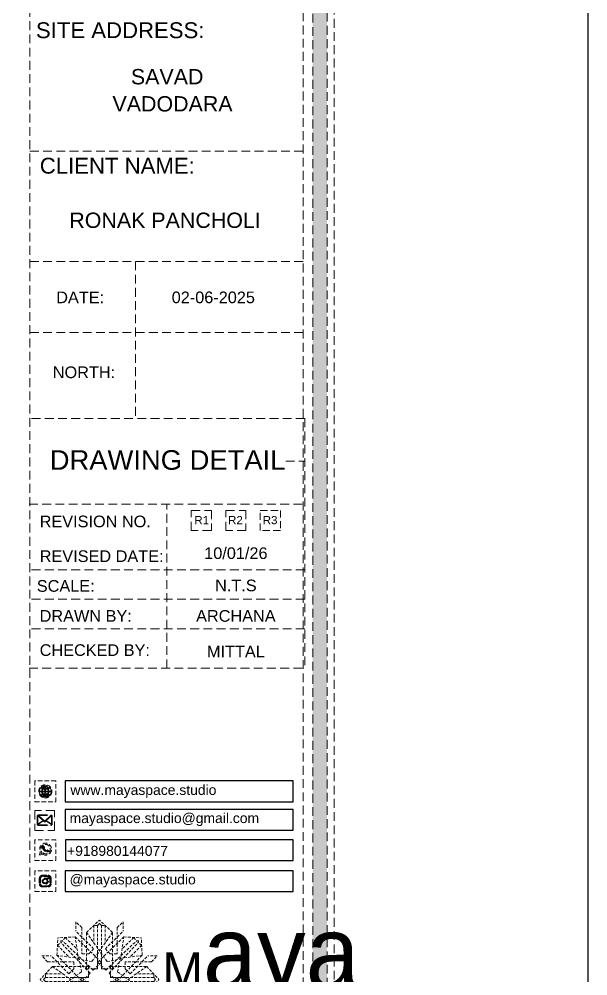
# Model space of a CAD drawing. Header units: millimetres. Extents: x 56222 to 3066687, y -650199 to -121287.
# Drawn here: x 135038.9 to 135103.4, y -183601 to -183492.4 of the extents above; entities that cross this region are included whole.
import ezdxf
from ezdxf.enums import TextEntityAlignment as Align

# ---------------------------------------------------------------- set-up
doc = ezdxf.new("R2010")
doc.units = ezdxf.units.MM
doc.header["$MEASUREMENT"] = 0
doc.linetypes.add('DASHEDX2', pattern=[1.5, 1, -0.5])
for name, color, linetype, lineweight in [('Dimension', 10, 'DASHEDX2', 20), ('NAME PLATE', 7, 'Continuous', 25), ('XX~SLAB ( BEAM )~ ( DIM )', 7, 'Continuous', 9)]:
    doc.layers.add(name, color=color, linetype=linetype, lineweight=lineweight)
doc.styles.add('Arial', font='arial.ttf')
doc.styles.get("Standard").update_dxf_attribs({"font": 'arial.ttf', "height": 6})

# ---------------------------------------------------------------- blocks, each defined once
blk = doc.blocks.new('FSFSF')
at = {"color": 42, "lineweight": 5, "true_color": 0xe0ac11}
for p, q in [((28600.03, 143.51), (28600.03, 140.16)), ((28602.15, 141.41), (28600.03, 143.51)), ((28603.86, 139.69), (28608.58, 144.08)), ((28607.9, 142.22), (28606.58, 142.22)), ((28606.58, 142.22), (28606.58, 135.84)), ((28607.9, 142.22), (28608.58, 142.85)), ((28607.9, 142.22), (28607.9, 126.58)), ((28613.31, 139.69), (28608.58, 144.08)), ((28609.27, 142.22), (28608.59, 142.85)), ((28609.27, 142.22), (28609.27, 126.58)), ((28609.27, 142.22), (28610.59, 142.22)), ((28610.59, 142.22), (28610.59, 135.84)), ((28615.02, 141.41), (28617.14, 143.51)), ((28617.14, 143.51), (28617.14, 140.16)), ((28606.47, 133.76), (28600.03, 140.16)), ((28602.15, 141.41), (28602.15, 131.95)), ((28603.86, 126.58), (28603.86, 139.69)), ((28603.86, 139.69), (28608.58, 133.02)), ((28613.31, 139.69), (28608.59, 133.02)), ((28610.7, 133.76), (28617.14, 140.16)), ((28613.31, 126.58), (28613.31, 139.69)), ((28615.02, 141.41), (28615.02, 131.95)), ((28593.19, 131.45), (28593.54, 137.71)), ((28593.39, 135), (28594.56, 136.12)), ((28593.39, 135), (28597.6, 130.78)), ((28599.8, 138.06), (28593.54, 137.71)), ((28595.12, 136.69), (28594.53, 136.69)), ((28594.56, 136.12), (28594.56, 136.71)), ((28605.17, 124.98), (28594.56, 136.12)), ((28596.24, 137.86), (28595.12, 136.69)), ((28606.27, 126.08), (28595.12, 136.69)), ((28596.24, 137.86), (28600.47, 133.65)), ((28601.03, 130), (28599.8, 138.06)), ((28599.8, 138.05), (28608.58, 129.56)), ((28617.37, 138.05), (28608.59, 129.56)), ((28610.9, 126.08), (28622.05, 136.69)), ((28612.02, 124.98), (28622.62, 136.12)), ((28616.14, 130), (28617.37, 138.06)), ((28620.93, 137.86), (28616.7, 133.65)), ((28617.37, 138.06), (28623.63, 137.71)), ((28623.8, 135), (28619.59, 130.78)), ((28620.93, 137.86), (28622.05, 136.69)), ((28622.05, 136.69), (28622.64, 136.69)), ((28622.62, 136.12), (28622.62, 136.71)), ((28623.8, 135), (28622.62, 136.12)), ((28624, 131.45), (28623.65, 137.71)), ((28593.19, 131.45), (28601.69, 122.67)), ((28601.25, 130.22), (28593.19, 131.45)), ((28604.75, 131.95), (28602.15, 131.95)), ((28606.47, 133.76), (28604.75, 131.95)), ((28605.86, 129.18), (28608.58, 133.02)), ((28611.31, 129.18), (28608.59, 133.02)), ((28610.7, 133.76), (28612.42, 131.95)), ((28612.42, 131.95), (28615.02, 131.95)), ((28623.99, 131.45), (28615.5, 122.67)), ((28615.94, 130.22), (28624, 131.45)), ((28587.73, 131.22), (28591.08, 131.22)), ((28589.84, 129.1), (28587.73, 131.22)), ((28589.84, 129.1), (28599.29, 129.1)), ((28597.49, 124.78), (28591.08, 131.22)), ((28599.29, 126.5), (28599.29, 129.1)), ((28605.86, 129.18), (28601.03, 130)), ((28602.07, 125.39), (28601.25, 130.22)), ((28606.27, 126.08), (28608.58, 128.27)), ((28607.9, 128.92), (28608.58, 129.56)), ((28607.9, 128.92), (28608.58, 128.27)), ((28609.27, 128.92), (28608.59, 129.56)), ((28609.27, 128.92), (28608.59, 128.27)), ((28610.9, 126.08), (28608.59, 128.27)), ((28611.31, 129.18), (28616.14, 130)), ((28615.12, 125.39), (28615.94, 130.22)), ((28627.34, 129.1), (28617.89, 129.1)), ((28617.89, 126.5), (28617.89, 129.1)), ((28619.7, 124.78), (28626.1, 131.22)), ((28629.45, 131.22), (28626.1, 131.22)), ((28627.34, 129.1), (28629.45, 131.22)), ((28591.56, 127.39), (28587.17, 122.66)), ((28589.03, 123.35), (28589.03, 124.67)), ((28589.03, 124.67), (28595.4, 124.67)), ((28604.66, 127.39), (28591.56, 127.39)), ((28591.56, 127.39), (28598.23, 122.67)), ((28597.49, 124.78), (28599.29, 126.5)), ((28602.07, 125.39), (28598.23, 122.67)), ((28605.17, 124.98), (28602.97, 122.67)), ((28603.68, 126.54), (28603.68, 127.39)), ((28604.66, 126.54), (28603.68, 126.54)), ((28604.71, 127.57), (28603.86, 127.57)), ((28607.9, 126.58), (28603.86, 126.58)), ((28604.66, 123.35), (28604.66, 127.39)), ((28604.7, 126.58), (28604.71, 127.57)), ((28609.27, 126.58), (28613.31, 126.58)), ((28612.02, 124.98), (28614.21, 122.67)), ((28612.46, 126.58), (28612.46, 127.57)), ((28612.46, 127.57), (28613.31, 127.57)), ((28612.52, 123.35), (28612.52, 127.39)), ((28612.52, 127.39), (28625.63, 127.39)), ((28612.52, 126.54), (28613.51, 126.54)), ((28613.51, 126.54), (28613.51, 127.39)), ((28615.12, 125.39), (28618.96, 122.67)), ((28619.7, 124.78), (28617.89, 126.5)), ((28625.63, 127.39), (28618.96, 122.67)), ((28628.16, 124.67), (28621.78, 124.67)), ((28625.63, 127.39), (28630.02, 122.66)), ((28628.16, 123.35), (28628.16, 124.67)), ((28591.56, 117.94), (28587.17, 122.66)), ((28589.03, 123.35), (28588.4, 122.67)), ((28589.03, 121.98), (28588.4, 122.65)), ((28589.03, 123.35), (28604.66, 123.35)), ((28589.03, 121.98), (28604.66, 121.98)), ((28589.03, 121.98), (28589.03, 120.66)), ((28591.56, 117.94), (28598.23, 122.65)), ((28593.19, 113.88), (28601.69, 122.65)), ((28602.07, 119.94), (28598.23, 122.65)), ((28602.33, 123.35), (28601.69, 122.67)), ((28602.33, 121.98), (28601.69, 122.65)), ((28602.33, 123.35), (28602.97, 122.67)), ((28602.33, 121.98), (28602.97, 122.65)), ((28605.17, 120.35), (28602.97, 122.65)), ((28604.66, 121.98), (28604.66, 117.94)), ((28612.02, 120.35), (28614.21, 122.65)), ((28628.16, 123.35), (28612.52, 123.35)), ((28612.52, 121.98), (28612.52, 117.94)), ((28628.16, 121.98), (28612.52, 121.98)), ((28614.85, 123.35), (28614.21, 122.67)), ((28614.85, 121.98), (28614.21, 122.65)), ((28614.85, 123.35), (28615.5, 122.67)), ((28614.85, 121.98), (28615.5, 122.65)), ((28615.12, 119.94), (28618.96, 122.65)), ((28623.99, 113.88), (28615.5, 122.65)), ((28625.63, 117.94), (28618.96, 122.65)), ((28625.63, 117.94), (28630.02, 122.66)), ((28628.16, 123.35), (28628.78, 122.67)), ((28628.16, 121.98), (28628.78, 122.65)), ((28628.16, 121.98), (28628.16, 120.66)), ((28589.03, 120.66), (28595.4, 120.66)), ((28597.49, 120.54), (28591.08, 114.11)), ((28604.66, 117.94), (28591.56, 117.94)), ((28605.17, 120.35), (28594.56, 109.2)), ((28606.27, 119.15), (28595.12, 108.54)), ((28597.49, 120.54), (28599.29, 118.83)), ((28599.29, 118.83), (28599.29, 116.23)), ((28602.07, 119.94), (28601.25, 115.1)), ((28604.66, 118.78), (28603.68, 118.78)), ((28603.68, 118.78), (28603.68, 117.94)), ((28607.9, 118.65), (28603.86, 118.65)), ((28603.86, 118.65), (28603.86, 105.54)), ((28604.71, 117.66), (28603.86, 117.66)), ((28604.7, 118.65), (28604.71, 117.66)), ((28606.27, 119.15), (28608.58, 116.96)), ((28607.9, 103.01), (28607.9, 118.65)), ((28610.9, 119.15), (28608.59, 116.96)), ((28609.27, 118.65), (28613.31, 118.65)), ((28609.27, 103.01), (28609.27, 118.65)), ((28610.9, 119.15), (28622.05, 108.54)), ((28612.02, 120.35), (28622.62, 109.2)), ((28612.46, 118.65), (28612.46, 117.66)), ((28612.46, 117.66), (28613.31, 117.66)), ((28612.52, 118.78), (28613.51, 118.78)), ((28612.52, 117.94), (28625.63, 117.94)), ((28613.31, 118.65), (28613.31, 105.54)), ((28613.51, 118.78), (28613.51, 117.94)), ((28615.12, 119.94), (28615.94, 115.1)), ((28619.7, 120.54), (28617.89, 118.83)), ((28617.89, 118.83), (28617.89, 116.23)), ((28619.7, 120.54), (28626.1, 114.11)), ((28628.16, 120.66), (28621.78, 120.66)), ((28589.84, 116.23), (28587.73, 114.11)), ((28587.73, 114.11), (28591.08, 114.11)), ((28589.84, 116.23), (28599.29, 116.23)), ((28601.25, 115.1), (28593.19, 113.87)), ((28593.39, 110.32), (28597.6, 114.55)), ((28599.8, 107.17), (28608.58, 115.67)), ((28601.03, 115.23), (28599.8, 107.17)), ((28605.86, 116.05), (28601.03, 115.23)), ((28605.86, 116.05), (28608.58, 112.21)), ((28607.9, 116.31), (28608.58, 116.96)), ((28607.9, 116.31), (28608.58, 115.67)), ((28609.27, 116.31), (28608.59, 116.96)), ((28609.27, 116.31), (28608.59, 115.67)), ((28611.31, 116.05), (28608.59, 112.21)), ((28617.37, 107.17), (28608.59, 115.67)), ((28611.31, 116.05), (28616.14, 115.23)), ((28615.94, 115.1), (28624, 113.87)), ((28616.14, 115.23), (28617.37, 107.17)), ((28627.34, 116.23), (28617.89, 116.23)), ((28623.8, 110.32), (28619.59, 114.55)), ((28629.45, 114.11), (28626.1, 114.11)), ((28627.34, 116.23), (28629.45, 114.11)), ((28593.19, 113.87), (28593.54, 107.62)), ((28596.24, 107.37), (28600.47, 111.58)), ((28606.47, 111.47), (28600.03, 105.07)), ((28602.15, 103.82), (28602.15, 113.27)), ((28604.75, 113.27), (28602.15, 113.27)), ((28603.86, 105.54), (28608.58, 112.21)), ((28606.47, 111.47), (28604.75, 113.27)), ((28613.31, 105.54), (28608.59, 112.21)), ((28610.7, 111.47), (28612.42, 113.27)), ((28610.7, 111.47), (28617.14, 105.07)), ((28612.42, 113.27), (28615.02, 113.27)), ((28615.02, 103.82), (28615.02, 113.27)), ((28620.93, 107.37), (28616.7, 111.58)), ((28624, 113.87), (28623.65, 107.62)), ((28593.39, 110.32), (28594.56, 109.2)), ((28599.8, 107.17), (28593.54, 107.52)), ((28595.12, 108.54), (28594.53, 108.54)), ((28594.56, 109.2), (28594.56, 108.61)), ((28596.24, 107.37), (28595.12, 108.54)), ((28606.58, 103.01), (28606.58, 109.38)), ((28610.59, 103.01), (28610.59, 109.38)), ((28617.37, 107.17), (28623.63, 107.52)), ((28620.93, 107.37), (28622.05, 108.54)), ((28622.05, 108.54), (28622.64, 108.54)), ((28623.8, 110.32), (28622.62, 109.2)), ((28622.62, 109.2), (28622.62, 108.61)), ((28600.03, 101.71), (28600.03, 105.07)), ((28602.15, 103.82), (28600.03, 101.71)), ((28603.86, 105.54), (28608.58, 101.15)), ((28613.31, 105.54), (28608.58, 101.15)), ((28615.02, 103.82), (28617.14, 101.71)), ((28617.14, 101.71), (28617.14, 105.07)), ((28607.9, 103.01), (28606.58, 103.01)), ((28607.9, 103.01), (28608.58, 102.38)), ((28609.27, 103.01), (28608.59, 102.38)), ((28609.27, 103.01), (28610.59, 103.01))]:
    blk.add_line(p, q, dxfattribs=at)
blk = doc.blocks.new('hgwg')
at = {"layer": 'Dimension', "true_color": 0xd39e00}
h = blk.add_hatch(color=42, dxfattribs=at)
h.dxf.hatch_style = 1
h.paths.add_polyline_path([(27505.71, 45.05), (27494.27, 45.05), (27494.27, 44.9), (27505.71, 44.9)])
h = blk.add_hatch(color=42, dxfattribs=at)
h.dxf.hatch_style = 1
h.paths.add_polyline_path([(27523.3, 44.9), (27509.68, 44.9), (27509.68, 44.75), (27523.3, 44.75)])
at = {"layer": 'Dimension', "color": 42, "true_color": 0xd39e00}
for p, q in [((27494.27, 45.05), (27505.71, 45.05)), ((27494.27, 44.9), (27494.27, 45.05)), ((27505.71, 45.05), (27505.71, 44.9)), ((27494.27, 44.9), (27505.71, 44.9)), ((27509.68, 44.9), (27523.3, 44.9)), ((27509.68, 44.9), (27509.68, 44.75)), ((27509.68, 44.75), (27523.3, 44.75)), ((27523.3, 44.75), (27523.3, 44.9))]:
    blk.add_line(p, q, dxfattribs=at)
at = {"layer": 'Dimension', "color": 42, "true_color": 0xd39e00, "attachment_point": 1}
for s, width, insert, char_height in [('{\\fCinzel|b0|i0|c0|p2;\\H1.5x;M\\fAmsterdam One|b0|i0|c0|p2;\\H2x;aya}', 85.3277, (27490.17, 69.17), 6), ('{\\fCinzel|b0|i0|c0|p0;SPACE     STUDIO}', 66.129, (27494.83, 47.86), 2.5)]:
    blk.add_mtext_dynamic_manual_height_columns(s, width=width, gutter_width=30, heights=[0], dxfattribs=dict(at, insert=insert, char_height=char_height))
blk = doc.blocks.new('aggerg')
at = {"layer": 'Dimension', "color": 42, "true_color": 0xd39e00}
blk.add_lwpolyline([(-1.41, 1.41), (1.41, 1.41), (1.41, -1.41), (-1.41, -1.41)], close=True, dxfattribs=at)
at = {"layer": 'NAME PLATE', "lineweight": 0, "insert": (-0.03, 0.62), "char_height": 1.151, "width": 2.2458, "attachment_point": 2, "style": 'Arial'}
blk.add_mtext('R3', dxfattribs=at)
blk = doc.blocks.new('QEGW4TG')
at = {"layer": 'Dimension', "true_color": 0x000000}
h = blk.add_hatch(color=18, dxfattribs=at)
h.dxf.hatch_style = 1
h.paths.add_polyline_path([(2.69, 1.93, 0.170513), (2.95, 1.97, 0.190337), (3.11, 2.18, 0.316231), (3.07, 2.28), (2.79, 2.37, 0.273721), (2.69, 2.34, 0.040749), (2.63, 2.27, -0.441282), (2.53, 2.25, -0.11828), (2.06, 2.64, -0.441282), (2.07, 2.74, 0.040749), (2.13, 2.81, 0.290083), (2.14, 2.92), (2.01, 3.18, 0.316231), (1.91, 3.2, 0.190337), (1.73, 3, 0.170513), (1.72, 2.74, 0.252784)], flags=0)
h.paths.add_polyline_path([(1.19, 1.98), (1.03, 1.3, 0.550912), (1.11, 1.23), (1.75, 1.39, 6.344125)])
h.paths.add_polyline_path([(1.81, 1.7), (1.4, 1.6), (1.5, 2.03, -9.071339)], flags=16)
h.paths.add_polyline_path([(3.11, 2.16, -0.17811), (2.95, 1.97, -0.170513), (2.69, 1.93, -0.252784), (1.72, 2.74, -0.170513), (1.73, 3, -0.17811), (1.89, 3.19, -0.370089), (2.01, 3.18), (2.14, 2.92, -0.307185), (2.13, 2.8, -0.041087), (2.06, 2.73, 0.321676), (2.05, 2.65, 0.126524), (2.55, 2.24, 0.312216), (2.62, 2.26, -0.041087), (2.68, 2.34, -0.290673), (2.79, 2.37), (3.07, 2.28, -0.370089)], flags=0)
h = blk.add_hatch(color=18, dxfattribs=at)
h.dxf.hatch_style = 1
h.paths.add_polyline_path([(2.79, 2.37, 0.273721), (2.69, 2.34, 0.040749), (2.63, 2.27, -0.441282), (2.53, 2.25, -0.11828), (2.06, 2.64, -0.441282), (2.07, 2.74, 0.040749), (2.13, 2.81, 0.290083), (2.14, 2.92), (2.01, 3.18, 0.316231), (1.91, 3.2, 0.190337), (1.73, 3, 0.170513), (1.72, 2.74, 0.252784), (2.69, 1.93, 0.170513), (2.95, 1.97, 0.190337), (3.11, 2.18, 0.316231), (3.07, 2.28)])
for p, q in [((2.01, 3.18), (2.14, 2.92)), ((3.07, 2.28), (2.8, 2.36)), ((1.19, 1.98), (1.03, 1.3)), ((1.1, 1.23), (1.75, 1.39)), ((1.5, 2.03), (1.4, 1.6)), ((1.4, 1.6), (1.81, 1.7))]:
    blk.add_line(p, q)
blk.add_lwpolyline([(0, 0), (4.68, 0), (4.68, 4.68), (0, 4.68)], close=True)
for centre, radius, start, end in [((2.39, 2.56), 1.34, 241.4727, 205.6422), ((2.39, 2.56), 1.04, 235.9962, 210.8333), ((2.09, 2.87), 0.39, 159.7007, 198.4072), ((2.96, 3.23), 1.33, 201.4218, 258.1669), ((2.07, 2.87), 0.364, 118.9685, 159.3648), ((1.94, 3.12), 0.0896, 41.8985, 123.1344), ((2.11, 2.68), 0.066, 135.9932, 224.8892), ((1.67, 3.16), 0.586, 312.4617, 321.8728), ((3.12, 3.42), 1.31, 216.5455, 243.5279), ((2.05, 2.87), 0.104, 320.3924, 28.6971), ((2.57, 2.3), 0.066, 234.2482, 323.1441), ((3.11, 1.94), 0.586, 137.2645, 146.6756), ((2.76, 2.27), 0.104, 70.4402, 138.745), ((2.76, 2.29), 0.364, 299.7725, 340.1688), ((3.03, 2.2), 0.0896, 336.0029, 57.2388), ((1.09, 1.29), 0.0598, 164.8483, 282.1458), ((2.75, 2.31), 0.39, 260.7301, 299.4366)]:
    blk.add_arc(centre, radius, start, end)
blk = doc.blocks.new('ASGERG')
at = {"layer": 'Dimension', "true_color": 0x000000}
h = blk.add_hatch(color=18, dxfattribs=at)
h.dxf.hatch_style = 1
h.paths.add_polyline_path([(0.99, 1.7, 0.353872), (1.69, 1.03), (2.96, 1.03, 0.353872), (3.66, 1.7), (3.66, 2.99, 0.353872), (2.96, 3.67), (1.69, 3.67, 0.353872), (0.99, 2.99)])
h.paths.add_polyline_path([(1.27, 2.97, -0.353872), (1.72, 3.4), (2.94, 3.4, -0.353872), (3.38, 2.97), (3.38, 1.72, -0.353872), (2.94, 1.3), (1.72, 1.3, -0.353872), (1.27, 1.72)], flags=16)
h.paths.add_polyline_path([(3.02, 2.35, -1), (1.64, 2.35, -1)], flags=0)
h.paths.add_polyline_path([(2.74, 2.35, -1), (1.92, 2.35, -1)], flags=0)
h.paths.add_polyline_path([(2.86, 3.02, -1), (3.19, 3.02, -1)], flags=0)
h.paths.add_polyline_path([(1.64, 2.35, 1), (3.02, 2.35, 1)], flags=0)
h = blk.add_hatch(color=18, dxfattribs=at)
h.dxf.hatch_style = 1
h.paths.add_polyline_path([(1.64, 2.35, 1), (3.02, 2.35, 1)])
h.paths.add_polyline_path([(2.74, 2.35, -1), (1.92, 2.35, -1)], flags=16)
h = blk.add_hatch(color=18, dxfattribs=at)
h.dxf.hatch_style = 1
h.paths.add_polyline_path([(3.19, 3.02, 1), (2.86, 3.02, 1)])
for p, q in [((0.99, 2.99), (0.99, 1.7)), ((1.27, 2.97), (1.27, 1.72)), ((1.69, 3.67), (2.96, 3.67)), ((2.94, 3.4), (1.72, 3.4)), ((3.38, 2.97), (3.38, 1.72)), ((3.66, 2.99), (3.66, 1.7)), ((1.69, 1.03), (2.96, 1.03)), ((2.94, 1.3), (1.72, 1.3))]:
    blk.add_line(p, q)
blk.add_lwpolyline([(0, 0), (4.68, 0), (4.68, 4.68), (0, 4.68)], close=True)
for centre, radius in [((2.33, 2.35), 0.694), ((2.33, 2.35), 0.414), ((3.02, 3.02), 0.168)]:
    blk.add_circle(centre, radius)
for centre, radius, start, end in [((1.76, 2.89), 0.778, 94.8631, 172.8127), ((1.76, 2.91), 0.491, 94.8631, 172.8127), ((2.9, 2.91), 0.491, 7.1873, 85.1369), ((2.89, 2.89), 0.778, 7.1873, 85.1369), ((1.76, 1.8), 0.778, 187.1873, 265.1369), ((1.76, 1.78), 0.491, 187.1873, 265.1369), ((2.9, 1.78), 0.491, 274.8631, 352.8127), ((2.89, 1.8), 0.778, 274.8631, 352.8127)]:
    blk.add_arc(centre, radius, start, end)
blk = doc.blocks.new('DTGWEGEARG')
at = {"layer": 'Dimension', "true_color": 0x000000}
h = blk.add_hatch(color=18, dxfattribs=at)
h.dxf.hatch_style = 1
h.paths.add_polyline_path([(3.83, 2.34, 1), (0.85, 2.34, 1)])
h.paths.add_polyline_path([(2.51, 1.01, 0.105795), (2.96, 1.58, -0.055205), (3.3, 1.41, -0.169822)], flags=16)
h.paths.add_polyline_path([(2.41, 1.12), (2.41, 1.69, -0.058279), (2.81, 1.63, -0.103353)], flags=16)
h.paths.add_polyline_path([(2.26, 1.13, -0.101741), (1.87, 1.63, -0.057171), (2.26, 1.69)], flags=16)
h.paths.add_polyline_path([(2.17, 1.01, -0.169822), (1.38, 1.41, -0.055205), (1.72, 1.58, 0.105795)], flags=16)
h.paths.add_polyline_path([(3.02, 1.72, 0.081336), (3.13, 2.27), (3.68, 2.27, -0.152069), (3.4, 1.52, 0.05687)], flags=16)
h.paths.add_polyline_path([(2.87, 1.77, 0.061945), (2.41, 1.84), (2.41, 2.27), (2.98, 2.27, -0.081344)], flags=16)
h.paths.add_polyline_path([(2.26, 1.84, 0.060923), (1.8, 1.77, -0.081344), (1.7, 2.27), (2.26, 2.27)], flags=16)
h.paths.add_polyline_path([(1.66, 1.72, 0.05687), (1.28, 1.52, -0.152069), (1, 2.27), (1.55, 2.27, 0.081336)], flags=16)
h.paths.add_polyline_path([(2.41, 2.42), (2.41, 2.83, 0.061945), (2.87, 2.91, -0.080009), (2.98, 2.42)], flags=16)
h.paths.add_polyline_path([(3.13, 2.42, 0.080116), (3.02, 2.96, 0.05687), (3.4, 3.16, 0.028258), (3.3, 3.27, -0.055205), (2.96, 3.1, 0.105795), (2.51, 3.67, -0.36029), (3.68, 2.42)], flags=16)
h.paths.add_polyline_path([(2.26, 2.42), (1.7, 2.42, -0.080009), (1.8, 2.91, 0.060923), (2.26, 2.84)], flags=16)
h.paths.add_polyline_path([(1.55, 2.42), (1, 2.42, -0.150466), (1.28, 3.16, 0.05687), (1.66, 2.96, 0.080116)], flags=16)
h.paths.add_polyline_path([(2.41, 2.98), (2.41, 3.56, -0.103353), (2.81, 3.05, -0.058279)], flags=16)
h.paths.add_polyline_path([(2.26, 2.99, -0.057171), (1.87, 3.05, -0.101741), (2.26, 3.55)], flags=16)
h.paths.add_polyline_path([(1.72, 3.1, -0.055205), (1.38, 3.27, -0.169822), (2.17, 3.67, 0.105795)], flags=16)
blk.add_lwpolyline([(0, 0), (4.68, 0), (4.68, 4.68), (0, 4.68)], close=True)
at = {"layer": 'Dimension', "color": 18, "true_color": 0x000000}
for p, q in [((1, 2.42), (1.55, 2.42)), ((1, 2.27), (1.55, 2.27)), ((1.7, 2.42), (2.26, 2.42)), ((1.7, 2.27), (2.26, 2.27)), ((2.26, 3.55), (2.26, 2.99)), ((2.26, 2.84), (2.26, 2.42)), ((2.26, 2.27), (2.26, 1.84)), ((2.41, 3.56), (2.41, 2.98)), ((2.41, 2.83), (2.41, 2.42)), ((2.41, 2.42), (2.98, 2.42)), ((2.41, 2.27), (2.98, 2.27)), ((2.41, 2.27), (2.41, 1.84)), ((3.13, 2.42), (3.68, 2.42)), ((3.13, 2.27), (3.68, 2.27)), ((2.26, 1.69), (2.26, 1.13)), ((2.41, 1.69), (2.41, 1.12))]:
    blk.add_line(p, q, dxfattribs=at)
blk.add_circle((2.34, 2.34), 1.49, dxfattribs=at)
for centre, radius, start, end in [((2.34, 2.34), 1.34, 142.3819, 176.6093), ((2.34, 2.34), 1.34, 183.0315, 217.6181), ((2.34, 4.74), 1.9, 236.1399, 249.1595), ((2.34, 2.34), 1.34, 97.3549, 135.9073), ((2.34, 4.74), 1.75, 236.7417, 249.3811), ((3.28, 2.34), 1.73, 159.0567, 177.3789), ((3.28, 2.34), 1.73, 182.3435, 200.9433), ((3.28, 2.34), 1.58, 158.8325, 177.1302), ((3.28, 2.34), 1.58, 182.5658, 201.1675), ((3.28, 2.34), 1.73, 129.9301, 154.0867), ((2.34, 4.74), 1.9, 253.6799, 267.6253), ((3.28, 2.34), 1.58, 130.1073, 153.3446), ((2.34, 4.74), 1.75, 254.3336, 267.422), ((1.4, 2.34), 1.58, 26.6554, 50.2584), ((2.34, 4.74), 1.75, 272.3248, 285.6664), ((2.34, 4.74), 1.9, 272.1415, 286.3201), ((2.34, 2.34), 1.34, 3.3907, 82.6451), ((1.4, 2.34), 1.73, 25.9133, 50.0699), ((1.4, 2.34), 1.58, 2.8698, 21.1675), ((1.4, 2.34), 1.58, 338.8325, 357.4342), ((2.34, 4.74), 1.75, 290.6189, 303.2583), ((2.34, 4.74), 1.9, 290.8405, 303.8601), ((1.4, 2.34), 1.73, 2.6211, 20.9433), ((1.4, 2.34), 1.73, 339.0567, 357.6565), ((2.34, 2.34), 1.34, 322.3819, 356.9685), ((2.34, -0.06), 1.9, 110.8405, 123.8601), ((2.34, -0.06), 1.75, 110.6189, 123.2583), ((2.34, 2.34), 1.34, 224.0927, 262.6451), ((3.28, 2.34), 1.73, 205.9133, 230.0699), ((2.34, -0.06), 1.9, 92.3747, 106.3201), ((2.34, -0.06), 1.75, 92.578, 105.6664), ((3.28, 2.34), 1.58, 206.6554, 229.8927), ((2.34, -0.06), 1.9, 73.6799, 87.8585), ((2.34, -0.06), 1.75, 74.3336, 87.6752), ((1.4, 2.34), 1.58, 309.7416, 333.3446), ((1.4, 2.34), 1.73, 309.9301, 334.0867), ((2.34, 2.34), 1.34, 277.3549, 315.9073), ((2.34, -0.06), 1.75, 56.7417, 69.3811), ((2.34, -0.06), 1.9, 56.1399, 69.1595)]:
    blk.add_arc(centre, radius, start, end, dxfattribs=at)

msp = doc.modelspace()

# ---------------------------------------------------------------- hatches: boundary and pattern name
at = {"layer": 'Dimension', "true_color": 0xd39e00}
h = msp.add_hatch(color=42, dxfattribs=at)
h.paths.add_polyline_path([(134843.09, -183452.71), (134843.09, -183615.12), (135073.83, -183615.12), (135073.83, -183452.71)])
h.paths.add_polyline_path([(134844.71, -183454.33), (135072.21, -183454.33), (135072.21, -183613.5), (134844.71, -183613.5)], flags=16)
at = {"layer": 'Dimension', "true_color": 0x000000}
h = msp.add_hatch(color=18, dxfattribs=at)
h.dxf.hatch_style = 1
h.paths.add_polyline_path([(135042.46, -183583.92, 0.414214), (135042.63, -183583.75), (135042.63, -183582.89, 0.414214), (135042.46, -183582.72), (135041.1, -183582.72, 0.414214), (135040.92, -183582.89), (135040.92, -183583.75, 0.414214), (135041.1, -183583.92)])
h.paths.add_polyline_path([(135041.91, -183583.4), (135042.54, -183583.82, -0.198912), (135042.46, -183583.85), (135041.1, -183583.85, -0.198912), (135041.02, -183583.82), (135041.65, -183583.4), (135041.78, -183583.52)], flags=16)
h.paths.add_polyline_path([(135041.78, -183583.43), (135041.08, -183582.78, -0.028783), (135041.1, -183582.78), (135042.46, -183582.78, -0.028783), (135042.47, -183582.78)], flags=16)
h.paths.add_polyline_path([(135041.95, -183583.36), (135042.54, -183582.81, -0.202482), (135042.57, -183582.89), (135042.57, -183583.75, -0.043076), (135042.57, -183583.77)], flags=16)
h.paths.add_polyline_path([(135041.6, -183583.36), (135040.99, -183583.77, -0.043076), (135040.99, -183583.75), (135040.99, -183582.89, -0.202482), (135041.02, -183582.81)], flags=16)

# ---------------------------------------------------------------- linework, layer by layer
at = {"color": 18, "true_color": 0x000000, "elevation": 0.12}
for points in [[(135044.12, -183581.23), (135069.97, -183581.23), (135069.97, -183578.86), (135044.12, -183578.86)], [(135044.12, -183584.45), (135069.97, -183584.45), (135069.97, -183582.09), (135044.12, -183582.09)], [(135044.13, -183587.89), (135069.97, -183587.89), (135069.97, -183585.53), (135044.13, -183585.53)], [(135044.12, -183591.41), (135069.97, -183591.41), (135069.97, -183589.05), (135044.12, -183589.05)]]:
    msp.add_lwpolyline(points, close=True, dxfattribs=at)
at = {"layer": 'Dimension', "color": 42, "true_color": 0xd39e00}
for p, q in [((135071.11, -183507.41, 0.12), (135040.11, -183507.41, 0.12)), ((135071.11, -183519.93, 0.12), (135040.11, -183519.93, 0.12)), ((135052.1, -183519.93, 0.12), (135052.1, -183537.73, 0.12)), ((135071.11, -183527.99, 0.12), (135040.11, -183527.99, 0.12)), ((135071.3, -183537.73, 0.12), (135040.01, -183537.73, 0.12)), ((135071.3, -183537.73, 0.12), (135071.3, -183566.07, 0.12)), ((135069.14, -183542.59, 0.12), (135071.3, -183542.59, 0.12)), ((135040.01, -183547.45, 0.12), (135071.3, -183547.45, 0.12)), ((135055.65, -183566.07, 0.12), (135055.65, -183547.45, 0.12)), ((135071.3, -183554.9, 0.12), (135040.01, -183554.9, 0.12)), ((135071.3, -183558.25, 0.12), (135040.01, -183558.25, 0.12)), ((135071.3, -183561.61, 0.12), (135040.01, -183561.61, 0.12)), ((135040.01, -183566.07, 0.12), (135071.3, -183566.07, 0.12))]:
    msp.add_line(p, q, dxfattribs=at)
at = {"layer": 'Dimension', "color": 18, "true_color": 0x000000}
for p, q in [((135040.92, -183582.89, 0.12), (135040.92, -183583.75, 0.12)), ((135040.99, -183582.89, 0.12), (135040.99, -183583.75, 0.12)), ((135041.02, -183582.81, 0.12), (135041.6, -183583.36, 0.12)), ((135041.08, -183582.78, 0.12), (135041.78, -183583.43, 0.12)), ((135041.1, -183582.72, 0.12), (135042.46, -183582.72, 0.12)), ((135041.1, -183582.78, 0.12), (135042.46, -183582.78, 0.12)), ((135041.78, -183583.43, 0.12), (135042.47, -183582.78, 0.12)), ((135041.95, -183583.36, 0.12), (135042.54, -183582.81, 0.12)), ((135042.57, -183582.89, 0.12), (135042.57, -183583.75, 0.12)), ((135042.63, -183582.89, 0.12), (135042.63, -183583.75, 0.12)), ((135040.99, -183583.77, 0.12), (135041.6, -183583.36, 0.12)), ((135041.02, -183583.82, 0.12), (135041.65, -183583.4, 0.12)), ((135041.1, -183583.85, 0.12), (135042.46, -183583.85, 0.12)), ((135041.1, -183583.92, 0.12), (135042.46, -183583.92, 0.12)), ((135041.65, -183583.4, 0.12), (135041.78, -183583.52, 0.12)), ((135041.78, -183583.52, 0.12), (135041.91, -183583.4, 0.12)), ((135042.54, -183583.82, 0.12), (135041.91, -183583.4, 0.12)), ((135042.57, -183583.77, 0.12), (135041.95, -183583.36, 0.12))]:
    msp.add_line(p, q, dxfattribs=at)
at = {"layer": 'Dimension', "color": 42, "true_color": 0xd39e00, "elevation": 0.12}
for points in [[(134842.28, -183451.9), (135074.64, -183451.9), (135074.64, -183615.93), (134842.28, -183615.93)], [(134843.09, -183452.71), (135073.83, -183452.71), (135073.83, -183615.12), (134843.09, -183615.12)], [(134844.71, -183454.33), (135072.21, -183454.33), (135072.21, -183613.5), (134844.71, -183613.5)], [(135040.11, -183612.17), (135040.11, -183455.66), (135071.11, -183455.66), (135071.11, -183612.17)], [(135058.42, -183548.17), (135060.71, -183548.17), (135060.71, -183550.45), (135058.42, -183550.45)], [(135062.34, -183548.17), (135064.62, -183548.17), (135064.62, -183550.45), (135062.34, -183550.45)]]:
    msp.add_lwpolyline(points, close=True, dxfattribs=at)
at = {"layer": 'Dimension', "elevation": 0.12}
msp.add_lwpolyline([(135040.65, -183584.47), (135042.9, -183584.47), (135042.9, -183582.22), (135040.65, -183582.22)], close=True, dxfattribs=at)
at = {"layer": 'Dimension', "color": 18, "true_color": 0x000000}
for centre, radius, start, end in [((135041.1, -183582.89, 0.12), 0.172, 90, 180), ((135041.1, -183582.89, 0.12), 0.107, 134.2135, 180), ((135041.1, -183582.89, 0.12), 0.107, 90, 96.5948), ((135042.46, -183582.89, 0.12), 0.172, 0, 90), ((135042.46, -183582.89, 0.12), 0.107, 83.4052, 90), ((135042.46, -183582.89, 0.12), 0.107, 0, 45.7865), ((135041.1, -183583.75, 0.12), 0.172, 180, 270), ((135041.1, -183583.75, 0.12), 0.107, 180, 189.8662), ((135041.1, -183583.75, 0.12), 0.107, 225, 270), ((135042.46, -183583.75, 0.12), 0.172, 270, 0), ((135042.46, -183583.75, 0.12), 0.107, 270, 315), ((135042.46, -183583.75, 0.12), 0.107, 350.1338, 0)]:
    msp.add_arc(centre, radius, start, end, dxfattribs=at)
at = {"layer": 'XX~SLAB ( BEAM )~ ( DIM )', "color": 3, "lineweight": 30}
msp.add_lwpolyline([(133756.78, -183380.93), (135103.43, -183380.93), (135103.43, -183936.65), (133756.78, -183936.65)], close=True, dxfattribs=at)

# ---------------------------------------------------------------- block references
at = {"layer": 'Dimension', "xscale": 0.5051304868093502, "yscale": 0.5051304868093502, "zscale": 0.5051304868093502}
msp.add_blockref('DTGWEGEARG', (135040.67, -183581.23, 0.12), dxfattribs=at)
at = {"layer": 'Dimension', "color": 42, "true_color": 0xd39e00}
for name, p, xscale, yscale, zscale in [('QEGW4TG', (135040.68, -183587.89, 0.12), 0.5051304868093502, 0.5051304868093502, 0.5051304868093502), ('ASGERG', (135040.67, -183591.41, 0.12), 0.5051304868093502, 0.5051304868093502, 0.5051304868093502), ('FSFSF', (126057.57, -183639.94, 0.12), 0.3142564531961196, 0.3142564531961196, 0.3142564531961196), ('hgwg', (122447.95, -183625.91, 0.12), 0.4586074037203119, 0.4586074037203119, 0.4586074037203119)]:
    msp.add_blockref(name, p, dxfattribs=dict(at, xscale=xscale, yscale=yscale, zscale=zscale))
at = {"layer": 'NAME PLATE', "xscale": 0.8096735548307125, "yscale": 0.8096735548307125, "zscale": 0.8096735548307125}
msp.add_blockref('aggerg', (135067.39, -183549.31, 0.12), dxfattribs=at)

# ---------------------------------------------------------------- texts
at = {"color": 18, "true_color": 0x000000, "char_height": 1.1295, "attachment_point": 1}
for s, width, gutter_width, insert in [('www.mayaspace.studio', 7.5848, 6.34, (135044.7, -183579.32, 0.12)), ('mayaspace.studio@gmail.com', 4.7319, 3.96, (135044.61, -183582.51, 0.12)), ('+918980144077', 18.4523, 3.96, (135044.32, -183586.23, 0.12)), ('@mayaspace.studio', 4.7319, 3.96, (135044.61, -183589.47, 0.12))]:
    msp.add_mtext_dynamic_manual_height_columns(s, width=width, gutter_width=gutter_width, heights=[0], dxfattribs=dict(at, insert=insert))
at = {"layer": 'NAME PLATE', "style": 'Arial'}
for s, height, p in [('SITE ADDRESS:', 1.7987, (135050.35, -183494.59, 0.12)), (' SAVAD ', 1.739, (135055.68, -183499.83, 0.04)), ('VADODARA', 1.739, (135056.29, -183502.91, 0.04)), ('CLIENT NAME:', 1.7987, (135050.02, -183509.96, 0.12)), ('RONAK PANCHOLI    ', 1.7388, (135056.79, -183516.12, 0.04)), ('DATE:', 1.322, (135045.81, -183524.66, 0.12)), ('02-06-2025', 1.322, (135060.92, -183524.66, 0.12)), ('NORTH:', 1.322, (135046.24, -183533.16, 0.12)), ('DRAWING DETAIL', 2.2237, (135055.73, -183543.56, 0.12)), ('REVISION NO.', 1.3216, (135047.52, -183550.08, 0.12)), ('REVISED DATE: ', 1.3216, (135048.5, -183554.02, 0.12)), ('SCALE:', 1.322, (135044.17, -183557.4, 0.12)), ('DRAWN BY:', 1.322, (135046.44, -183560.8, 0.12)), ('ARCHANA', 1.322, (135063.48, -183560.8, 0.12)), ('CHECKED BY:', 1.3216, (135047.47, -183564.68, 0.12)), ('MITTAL', 1.322, (135063.48, -183564.85, 0.12))]:
    msp.add_text(s, height=height, dxfattribs=at).set_placement(p, align=Align.CENTER)
for s, p in [('R1', (135058.77, -183549.74, 0.12)), ('R2', (135062.6, -183549.74, 0.12))]:
    msp.add_text(s, height=0.932, dxfattribs=at).set_placement(p)
at = {"layer": 'NAME PLATE', "lineweight": 0, "char_height": 1.322, "attachment_point": 2, "style": 'Arial'}
for s, insert, width in [('10/01/26', (135063.48, -183552.36, 0.12), 11.4531), ('N.T.S', (135063.48, -183556.02, 0.12), 2.5794)]:
    msp.add_mtext(s, dxfattribs=dict(at, insert=insert, width=width))

doc.saveas('drawing.dxf')
